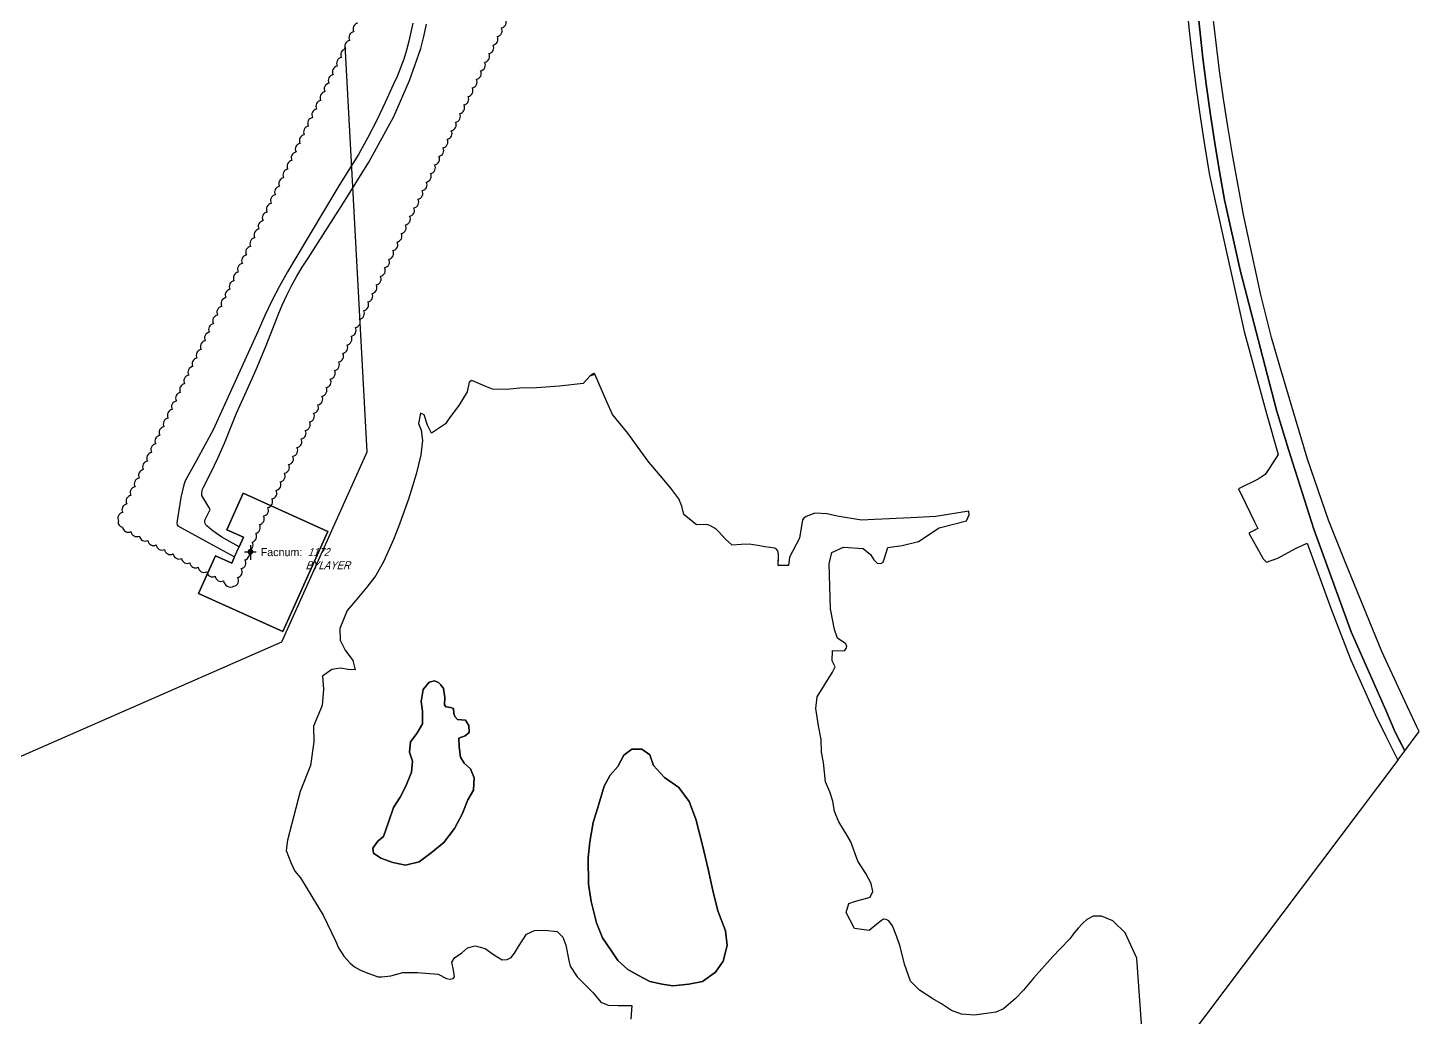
# Model space of a CAD drawing. Header units: inches. Extents: x 1273557 to 1282364, y 239587 to 246310.
# Drawn here: x 1281633 to 1282364, y 242699 to 243218 of the extents above; entities that cross this region are included whole.
import ezdxf
from ezdxf.enums import TextEntityAlignment as Align

# ---------------------------------------------------------------- set-up
doc = ezdxf.new("R2010")
doc.units = ezdxf.units.IN
doc.header["$MEASUREMENT"] = 0
doc.linetypes.add('DASHED2', pattern=[0.375, 0.25, -0.125])
doc.layers.add('BLDG-DATA', color=159, linetype='DASHED2', lineweight=30)
for name, color, linetype in [('BLDG-UW', 231, 'Continuous'), ('GRASS', 3, 'Continuous'), ('MISC-FENCE', 140, 'Continuous'), ('PATH', 253, 'Continuous'), ('REV-2013', 1, 'Continuous'), ('Water_Island', 2, 'Continuous'), ('Water_Source', 133, 'Continuous')]:
    doc.layers.add(name, color=color, linetype=linetype)
doc.styles.add('SS_LITE', font='FRABK.TTF', dxfattribs={"height": 16})

# ---------------------------------------------------------------- blocks, each defined once
blk = doc.blocks.new('*U1')
for p, q in [((-3.08, 0), (3.08, 0)), ((0, 3.55), (0, -4.2))]:
    blk.add_line(p, q)
at = {"const_width": 1.5}
blk.add_lwpolyline([(-0.75, 0, 1), (0.75, 0, 1)], format="xyb", close=True, dxfattribs=at)
at = {"layer": 'BLDG-DATA', "color": 1, "style": 'SS_LITE'}
blk.add_text('Facnum:', height=4.2, dxfattribs=at).set_placement((27.26, -2.25), align=Align.RIGHT)
at = {"layer": 'BLDG-DATA', "color": 7, "style": 'SS_LITE', "oblique": 20, "width": 0.9, "flags": 8}
for tag, p in [('FACNUM', (29.98, -2.25)), ('OBJECT', (28.84, -9.16))]:
    blk.add_attdef(tag, p, '', height=4.2, dxfattribs=at)

msp = doc.modelspace()

# ---------------------------------------------------------------- linework, layer by layer
at = {"layer": 'BLDG-UW'}
msp.add_lwpolyline([(1281746.39, 242973.96), (1281790.87, 242953.91), (1281767.2, 242901.41), (1281722.97, 242921.35), (1281731.9, 242941.16), (1281740.4, 242937.33), (1281741.9, 242940.65), (1281744.26, 242945.9), (1281746.53, 242950.94), (1281737.79, 242954.88)], close=True, dxfattribs=at)
at = {"layer": 'GRASS'}
for points in [[(1282241.15, 243233.23), (1282242.88, 243216.67), (1282244.56, 243201.68), (1282246.45, 243186.7), (1282248.53, 243171.74), (1282250.81, 243156.81), (1282253.28, 243141.91), (1282256.44, 243127.31), (1282271.74, 243058.91), (1282283.45, 243015.77), (1282289.58, 242994.36), (1282285.11, 242987.47), (1282282.64, 242983.77), (1282279, 242981.38), (1282268.78, 242976.32), (1282272.22, 242969.15), (1282277.07, 242959.05), (1282278.78, 242955.48), (1282274.13, 242953.11), (1282280.61, 242941.43), (1282281.69, 242939.5), (1282283.36, 242937.77), (1282289.32, 242940.01), (1282298.65, 242945), (1282304.71, 242947.73), (1282317.28, 242913.19), (1282327.56, 242886.89), (1282340.51, 242857.55), (1282345.97, 242846.46), (1282352.25, 242833.92), (1282220.41, 242658.77), (1282215.42, 242730.05), (1282209.3, 242743.34), (1282202.71, 242749.53), (1282196.72, 242752.01), (1282192.47, 242751.99), (1282189.18, 242750.27), (1282186.89, 242748.08), (1282184.6, 242745.67), (1282182.53, 242743.25), (1282180.11, 242740.17), (1282175.18, 242734.79), (1282171.29, 242730.84), (1282161.18, 242719.42), (1282155.9, 242713.15), (1282151.54, 242708.55), (1282145.38, 242703.42), (1282141.43, 242701.71), (1282130.24, 242700.1), (1282123.37, 242700.54), (1282118.04, 242702.56), (1282112.85, 242705.92), (1282108.32, 242708.71), (1282101.28, 242713.14), (1282096.54, 242717.87), (1282093.51, 242726.85), (1282091.12, 242736.18), (1282089.32, 242741.15), (1282087.1, 242747.02), (1282085.25, 242749.64), (1282083.81, 242750.34), (1282082.36, 242750.37), (1282081.34, 242749.72), (1282078.83, 242747.76), (1282074.96, 242744.56), (1282067.26, 242745.52), (1282062.76, 242753.93), (1282064.25, 242758.69), (1282067.23, 242759.66), (1282075.38, 242762.07), (1282076.77, 242764.89), (1282075.88, 242769.18), (1282073.14, 242774.49), (1282068.99, 242780.89), (1282065.19, 242791.03), (1282063.39, 242794.36), (1282058.99, 242801.57), (1282056.61, 242806.95), (1282055.83, 242812.4), (1282054.24, 242817.33), (1282052.02, 242822.44), (1282050.89, 242832.7), (1282049.85, 242838.15), (1282049.71, 242844.74), (1282048.25, 242851.98), (1282046.92, 242861.09), (1282047.67, 242867.21), (1282055.67, 242880.14), (1282056.98, 242882.96), (1282055.53, 242886.1), (1282055.72, 242891.44), (1282061.86, 242891.32), (1282063.05, 242892.81), (1282063.24, 242893.6), (1282062.65, 242895.04), (1282058.26, 242897.86), (1282056.66, 242902.55), (1282054.65, 242913.27), (1282053.96, 242936.87), (1282055.24, 242942.81), (1282061.35, 242945.62), (1282071.66, 242945.06), (1282075.6, 242941.86), (1282077.33, 242938.98), (1282079.07, 242937.26), (1282081.03, 242937.13), (1282082.2, 242937.82), (1282082.76, 242939.41), (1282084.66, 242945.58), (1282092.25, 242946.6), (1282100.84, 242948.66), (1282111.67, 242955.92), (1282125.89, 242959.55), (1282127.29, 242962.72), (1282127.24, 242964.59), (1282109.91, 242961.74), (1282096.82, 242961.11), (1282077.66, 242960.25), (1282070.8, 242959.85), (1282058.03, 242961.89), (1282052.89, 242963.24), (1282046.4, 242963.46), (1282041.83, 242961.86), (1282040.56, 242960.99), (1282039.83, 242960.12), (1282038.3, 242950.36), (1282033.12, 242940.4), (1282032.6, 242936.05), (1282027.15, 242936.16), (1282027.27, 242941.93), (1282026.87, 242943.82), (1282026.09, 242944.9), (1282025.38, 242945.19), (1282020.14, 242945.91), (1282016.51, 242946.61), (1282011.91, 242947.26), (1282007.79, 242947.05), (1282003.02, 242946.8), (1281999.53, 242949.82), (1281997.83, 242951.88), (1281996.09, 242953.61), (1281994.34, 242955.24), (1281991.26, 242957.09), (1281989.67, 242957.56), (1281984.25, 242957.47), (1281977.65, 242962.82), (1281976.57, 242967.15), (1281974.96, 242971.1), (1281970.88, 242976.61), (1281965.41, 242983.13), (1281959.23, 242990.37), (1281953.6, 242998.05), (1281948.32, 243005.54), (1281940.15, 243015.32), (1281937.26, 243021.96), (1281930.99, 243036.48), (1281930.44, 243036.79), (1281928.46, 243035.67), (1281924.79, 243031.64), (1281912.41, 243030.12), (1281900.38, 243029.29), (1281891.56, 243029.11), (1281884.61, 243028.54), (1281877.14, 243028.6), (1281873.78, 243030), (1281866.32, 243033.23), (1281864.93, 243032.31), (1281863.94, 243027.26), (1281859.61, 243020.14), (1281854.67, 243013.65), (1281852.56, 243010.49), (1281845.29, 243005.55), (1281843.11, 243009.7), (1281841.35, 243015.08), (1281839.41, 243016), (1281838.41, 243010.68), (1281839.77, 243007.19), (1281840.46, 243001.74), (1281839.59, 242994.1), (1281837.08, 242984.01), (1281833.16, 242970.82), (1281827.89, 242956.33), (1281825.35, 242949.71), (1281820.23, 242938.42), (1281816.07, 242930.85), (1281811.23, 242924.63), (1281805.12, 242917.27), (1281800.93, 242912.37), (1281797.18, 242903.01), (1281797.33, 242896.96), (1281799.98, 242891.56), (1281803.87, 242886.23), (1281805.18, 242881.36), (1281801.47, 242881.56), (1281797.38, 242882.18), (1281792.92, 242881.47), (1281787.95, 242877.92), (1281788.62, 242871.23), (1281787.82, 242862.61), (1281783.25, 242851.76), (1281783.44, 242843.47), (1281781.76, 242831.14), (1281776.24, 242817.45), (1281769.58, 242791.95), (1281769.03, 242786.44), (1281771.31, 242780.26), (1281773.53, 242775.67), (1281776.4, 242772.14), (1281788.37, 242752.5), (1281795.04, 242738.75), (1281796.4, 242735.34), (1281799.16, 242731.1), (1281802.47, 242727.38), (1281804.83, 242725.47), (1281808, 242723.71), (1281811.8, 242722.03), (1281814.8, 242720.99), (1281817.1, 242720.24), (1281819.14, 242720.11), (1281823.87, 242720.63), (1281830.14, 242722.47), (1281837.79, 242722.49), (1281848.79, 242721.61), (1281853.04, 242719.25), (1281854.99, 242718.94), (1281856.6, 242719.35), (1281857.24, 242720.14), (1281857.18, 242721.39), (1281856.78, 242723.62), (1281855.88, 242727.91), (1281857.45, 242730.37), (1281860.96, 242732.62), (1281864.04, 242735.32), (1281868.07, 242736.51), (1281873.38, 242735.01), (1281877.77, 242731.84), (1281882.29, 242729.09), (1281884.84, 242729.2), (1281887, 242730.4), (1281888.73, 242732.51), (1281890.94, 242736.11), (1281895.12, 242742.53), (1281899.18, 242744.52), (1281904.64, 242744.65), (1281911.21, 242743.89), (1281914.18, 242741.07), (1281915.7, 242736.86), (1281917.31, 242728.73), (1281918.05, 242725.69), (1281921.68, 242720.1), (1281930.06, 242711.74), (1281934.06, 242706.94), (1281937.85, 242705.35), (1281943.19, 242705.16), (1281950.31, 242705.13), (1281949.81, 242697.99)], [(1282246.66, 243233.76), (1282248.38, 243217.27), (1282250.06, 243202.34), (1282251.94, 243187.42), (1282254.01, 243172.54), (1282256.28, 243157.68), (1282258.74, 243142.85), (1282261.39, 243128.06), (1282269.51, 243091.05), (1282288.58, 243017.57), (1282295.19, 242996.4), (1282296.04, 242993.69), (1282308.3, 242955.13), (1282327.83, 242901.3), (1282346, 242860.1), (1282350.94, 242848.58), (1282354.54, 242841.61), (1282355.98, 242838.87), (1282363.51, 242848.87), (1282362.43, 242851.04), (1282354.85, 242867.11), (1282343.85, 242890.97), (1282324.6, 242937.95), (1282316, 242959.9), (1282304.96, 242991.85), (1282290.31, 243040.72), (1282286.1, 243055.81), (1282280.37, 243078.1), (1282271.36, 243120.05), (1282265.6, 243151.82), (1282263.12, 243166.42), (1282260.84, 243181.04), (1282258.78, 243195.7), (1282256.93, 243210.39), (1282255.29, 243225.1)], [(1281835.39, 243220.73), (1281834.43, 243215.97), (1281834.43, 243215.97), (1281833.38, 243211.22), (1281832.12, 243206.51), (1281830.67, 243201.86), (1281829.02, 243197.29), (1281827.17, 243192.78), (1281825.13, 243188.36), (1281825.13, 243188.36), (1281820.92, 243179.05), (1281816.48, 243169.84), (1281811.8, 243160.76), (1281806.89, 243151.8), (1281797.17, 243136.21), (1281774, 243097.62), (1281774, 243097.62), (1281769.61, 243090.2), (1281765.45, 243082.66), (1281761.51, 243074.99), (1281757.81, 243067.21), (1281754.34, 243059.32), (1281730.63, 243007.23), (1281721.89, 242991.19), (1281716.03, 242980.47), (1281715.19, 242978.34), (1281713.71, 242971.74), (1281711.65, 242958.43), (1281711.81, 242957.45), (1281712.16, 242956.81), (1281726.51, 242949), (1281741.9, 242940.65), (1281740.4, 242937.33), (1281731.9, 242941.16), (1281722.97, 242921.35), (1281767.2, 242901.41), (1281790.87, 242953.91), (1281746.39, 242973.96), (1281737.79, 242954.88), (1281746.53, 242950.94), (1281744.26, 242945.9), (1281737.98, 242949.4), (1281737.98, 242949.4), (1281735.13, 242951.02), (1281732.39, 242952.82), (1281729.78, 242954.8), (1281727.3, 242956.96), (1281727.3, 242956.96), (1281726.75, 242957.47), (1281726.37, 242958.11), (1281726.19, 242958.84), (1281726.22, 242959.59), (1281726.47, 242960.29), (1281728.99, 242965.43), (1281728.29, 242966.74), (1281724.75, 242972.86), (1281724.75, 242972.86), (1281724.67, 242973.97), (1281724.79, 242975.08), (1281725.12, 242976.15), (1281725.64, 242977.14), (1281725.64, 242977.14), (1281729.46, 242984.77), (1281733.1, 242992.48), (1281736.55, 243000.28), (1281739.82, 243008.16), (1281742.9, 243016.11), (1281742.9, 243016.11), (1281748.21, 243027.5), (1281753.29, 243039), (1281758.13, 243050.59), (1281762.73, 243062.29), (1281762.73, 243062.29), (1281764.69, 243067.58), (1281766.86, 243072.79), (1281769.22, 243077.91), (1281771.77, 243082.94), (1281774.51, 243087.87), (1281777.43, 243092.69), (1281780.54, 243097.4), (1281799.03, 243126.41), (1281812.27, 243147.79), (1281825.4, 243171.75), (1281833.69, 243190.58), (1281839.62, 243207.51), (1281841.24, 243213.82), (1281842.58, 243220.2)]]:
    msp.add_lwpolyline(points, dxfattribs=at)
for points in [[(1281930.99, 243036.48), (1281930.44, 243036.79), (1281928.46, 243035.67)], [(1281865.69, 242829.39), (1281862.37, 242832.32), (1281860.35, 242835.48), (1281859.68, 242840.96), (1281859.51, 242845.38), (1281862.92, 242846.61), (1281865.03, 242848.39), (1281864.85, 242852.04), (1281863.08, 242854.94), (1281858.93, 242855.28), (1281857.4, 242856.87), (1281856.91, 242858.44), (1281856.7, 242861.05), (1281855.15, 242861.6), (1281852.82, 242861.91), (1281852.06, 242862.96), (1281852.13, 242866.86), (1281851.45, 242871.56), (1281850.18, 242873.41), (1281848.91, 242874.74), (1281846.84, 242875.56), (1281843.97, 242874.83), (1281840.77, 242871), (1281839.86, 242864.77), (1281840.54, 242859.55), (1281840.41, 242853.05), (1281837.44, 242847.91), (1281834.23, 242843.55), (1281833.6, 242838.1), (1281835.33, 242833.38), (1281834.7, 242827.67), (1281831.68, 242820.18), (1281828.71, 242814.52), (1281825.22, 242809.12), (1281822.72, 242801.37), (1281819.97, 242793.88), (1281817.06, 242791.33), (1281814.38, 242787.75), (1281814.85, 242785.13), (1281818.7, 242782.46), (1281824.9, 242780.25), (1281831.63, 242778.81), (1281838.69, 242780.49), (1281845.03, 242785.31), (1281851.65, 242790.64), (1281857.26, 242798.07), (1281861.31, 242805.54), (1281864.32, 242813.02), (1281867.29, 242818.17), (1281867.68, 242824.66)], [(1281990.48, 242776.71), (1281987.41, 242789.31), (1281983.85, 242802.95), (1281980.45, 242812.22), (1281974.97, 242819.5), (1281967.4, 242824.77), (1281961.64, 242831.03), (1281959.7, 242836.69), (1281955.67, 242839.59), (1281950.3, 242839.7), (1281946.14, 242836.45), (1281942.95, 242830.63), (1281939.02, 242826.11), (1281935.83, 242820.28), (1281933.09, 242810.87), (1281930.08, 242801.21), (1281928.34, 242791.01), (1281927.4, 242782.58), (1281927.64, 242768.76), (1281928.99, 242759.78), (1281931.83, 242748.46), (1281935, 242740.72), (1281939.48, 242733.98), (1281942.95, 242728.79), (1281948.23, 242724.08), (1281953.8, 242720.9), (1281959.87, 242717.71), (1281966.24, 242716.3), (1281971.86, 242715.42), (1281980.32, 242716.27), (1281987.51, 242717.67), (1281994.26, 242722.65), (1281998.22, 242728.45), (1282000.43, 242736.6), (1281999.56, 242744.29), (1281995.42, 242754.86), (1281992.82, 242765.41)]]:
    msp.add_lwpolyline(points, close=True, dxfattribs=at)
at = {"layer": 'MISC-FENCE'}
for p, q in [((1281811.4, 242995.73), (1281799.92, 243209.21)), ((1281766.68, 242896), (1281811.4, 242995.73)), ((1281585.7, 242816.73), (1281766.68, 242896))]:
    msp.add_line(p, q, dxfattribs=at)
at = {"layer": 'PATH'}
for points in [[(1282241.15, 243233.23), (1282242.88, 243216.67), (1282244.56, 243201.68), (1282246.45, 243186.7), (1282248.53, 243171.74), (1282250.81, 243156.81), (1282253.28, 243141.91), (1282256.44, 243127.31), (1282271.74, 243058.91), (1282283.45, 243015.77), (1282289.58, 242994.36), (1282285.11, 242987.47), (1282282.64, 242983.77), (1282279, 242981.38), (1282268.78, 242976.32), (1282272.22, 242969.15), (1282277.07, 242959.05), (1282278.78, 242955.48), (1282276.93, 242954.53), (1282274.13, 242953.11), (1282280.61, 242941.43), (1282281.69, 242939.5), (1282283.36, 242937.77), (1282284.24, 242938.1), (1282289.32, 242940.01), (1282298.65, 242945), (1282304.71, 242947.73), (1282317.28, 242913.19), (1282327.56, 242886.89), (1282340.51, 242857.55), (1282343.24, 242852.01), (1282345.97, 242846.46), (1282349.11, 242840.19), (1282352.25, 242833.92), (1282355.98, 242838.87), (1282352.74, 242845.09), (1282350.94, 242848.58), (1282346, 242860.1), (1282327.83, 242901.3), (1282308.3, 242955.13), (1282296.04, 242993.69), (1282295.19, 242996.4), (1282288.58, 243017.57), (1282269.51, 243091.05), (1282261.39, 243128.06), (1282258.74, 243142.85), (1282256.28, 243157.68), (1282254.01, 243172.54), (1282251.94, 243187.42), (1282250.06, 243202.34), (1282248.38, 243217.27), (1282246.66, 243233.76)], [(1281835.39, 243220.73), (1281834.43, 243215.97), (1281834.43, 243215.97), (1281833.38, 243211.22), (1281832.12, 243206.51), (1281830.67, 243201.86), (1281829.02, 243197.29), (1281827.17, 243192.78), (1281825.13, 243188.36), (1281825.13, 243188.36), (1281820.92, 243179.05), (1281816.48, 243169.84), (1281811.8, 243160.76), (1281806.89, 243151.8), (1281797.17, 243136.21), (1281774, 243097.62), (1281774, 243097.62), (1281769.61, 243090.2), (1281765.45, 243082.66), (1281761.51, 243074.99), (1281757.81, 243067.21), (1281754.34, 243059.32), (1281730.63, 243007.23), (1281721.89, 242991.19), (1281716.03, 242980.47), (1281715.19, 242978.34), (1281713.71, 242971.74), (1281711.65, 242958.43), (1281711.81, 242957.45), (1281712.16, 242956.81), (1281726.51, 242949), (1281741.9, 242940.65), (1281744.26, 242945.9), (1281737.98, 242949.4), (1281737.98, 242949.4), (1281735.13, 242951.02), (1281732.39, 242952.82), (1281729.78, 242954.8), (1281727.3, 242956.96), (1281727.3, 242956.96), (1281726.75, 242957.47), (1281726.37, 242958.11), (1281726.19, 242958.84), (1281726.22, 242959.59), (1281726.47, 242960.29), (1281728.99, 242965.43), (1281728.29, 242966.74), (1281724.75, 242972.86), (1281724.75, 242972.86), (1281724.67, 242973.97), (1281724.79, 242975.08), (1281725.12, 242976.15), (1281725.64, 242977.14), (1281725.64, 242977.14), (1281729.46, 242984.77), (1281733.1, 242992.48), (1281736.55, 243000.28), (1281739.82, 243008.16), (1281742.9, 243016.11), (1281742.9, 243016.11), (1281748.21, 243027.5), (1281753.29, 243039), (1281758.13, 243050.59), (1281762.73, 243062.29), (1281762.73, 243062.29), (1281764.69, 243067.58), (1281766.86, 243072.79), (1281769.22, 243077.91), (1281771.77, 243082.94), (1281774.51, 243087.87), (1281777.43, 243092.69), (1281780.54, 243097.4), (1281799.03, 243126.41), (1281812.27, 243147.79), (1281825.4, 243171.75), (1281833.69, 243190.58), (1281839.62, 243207.51), (1281841.24, 243213.82), (1281842.58, 243220.2)]]:
    msp.add_lwpolyline(points, dxfattribs=at)
at = {"layer": 'REV-2013'}
msp.add_lwpolyline([(1281806.61, 243220.73, 0.520567), (1281804.44, 243216.23, 0.520567), (1281802.28, 243211.72, 0.520567), (1281800.11, 243207.21, 0.520567), (1281797.95, 243202.71, 0.520567), (1281795.78, 243198.2, 0.520567), (1281793.62, 243193.69, 0.520567), (1281791.45, 243189.19, 0.520567), (1281789.28, 243184.68, 0.520567), (1281787.12, 243180.17, 0.520567), (1281784.95, 243175.67, 0.520567), (1281782.79, 243171.16, 0.520567), (1281780.62, 243166.65, 0.520567), (1281778.46, 243162.15, 0.520567), (1281776.29, 243157.64, 0.520567), (1281774.12, 243153.13, 0.520567), (1281771.96, 243148.63, 0.520567), (1281769.79, 243144.12, 0.520567), (1281767.63, 243139.61, 0.520567), (1281765.46, 243135.11, 0.520567), (1281763.3, 243130.6, 0.520567), (1281761.13, 243126.09, 0.520567), (1281758.96, 243121.59, 0.520567), (1281756.8, 243117.08, 0.520567), (1281754.63, 243112.57, 0.520567), (1281752.47, 243108.07, 0.520567), (1281750.3, 243103.56, 0.520567), (1281748.13, 243099.05, 0.520567), (1281745.97, 243094.55, 0.520567), (1281743.8, 243090.04, 0.520567), (1281741.64, 243085.53, 0.520567), (1281739.47, 243081.03, 0.520567), (1281737.31, 243076.52, 0.520567), (1281735.14, 243072.01, 0.520567), (1281732.97, 243067.51, 0.520567), (1281730.81, 243063, 0.520567), (1281728.64, 243058.49, 0.520567), (1281726.48, 243053.99, 0.520567), (1281724.31, 243049.48, 0.520567), (1281722.15, 243044.97, 0.520567), (1281719.98, 243040.47, 0.520567), (1281717.81, 243035.96, 0.520567), (1281715.65, 243031.45, 0.520567), (1281713.48, 243026.95, 0.520567), (1281711.32, 243022.44, 0.520567), (1281709.15, 243017.93, 0.520567), (1281706.99, 243013.43, 0.520567), (1281704.82, 243008.92, 0.520567), (1281702.65, 243004.41, 0.520567), (1281700.49, 242999.91, 0.520567), (1281698.32, 242995.4, 0.520567), (1281696.16, 242990.89, 0.520567), (1281693.99, 242986.39, 0.520567), (1281691.83, 242981.88, 0.520567), (1281689.66, 242977.37, 0.520567), (1281687.49, 242972.87, 0.520567), (1281685.33, 242968.36, 0.520567), (1281683.16, 242963.85, 0.520567), (1281681, 242959.35, 0.520567), (1281683.09, 242956.24, 0.520567), (1281687.5, 242953.89, 0.520567), (1281691.92, 242951.55, 0.520567), (1281696.33, 242949.2, 0.520567), (1281700.75, 242946.86, 0.520567), (1281705.17, 242944.51, 0.520567), (1281709.58, 242942.16, 0.520567), (1281714, 242939.82, 0.520567), (1281718.41, 242937.47, 0.520567), (1281722.83, 242935.13, 0.520567), (1281727.24, 242932.78, 0.520567), (1281731.66, 242930.43, 0.520567), (1281736.07, 242928.09, 0.520567), (1281741.57, 242925.17, 0.520567), (1281743.47, 242929.79, 0.520567), (1281745.38, 242934.42, 0.520567), (1281747.28, 242939.04, 0.520567), (1281749.19, 242943.66, 0.520567), (1281751.09, 242948.29, 0.520567), (1281752.99, 242952.91, 0.520567), (1281754.9, 242957.53, 0.520567), (1281757.09, 242962.03, 0.520567), (1281759.28, 242966.52, 0.520567), (1281761.47, 242971.02, 0.520567), (1281763.66, 242975.51, 0.520567), (1281765.85, 242980.01, 0.520567), (1281768.04, 242984.5, 0.520567), (1281770.23, 242989, 0.520567), (1281772.42, 242993.49, 0.520567), (1281774.61, 242997.99, 0.520567), (1281776.8, 243002.48, 0.520567), (1281778.99, 243006.98, 0.520567), (1281781.18, 243011.47, 0.520567), (1281783.37, 243015.97, 0.520567), (1281785.55, 243020.46, 0.520567), (1281787.74, 243024.96, 0.520567), (1281789.93, 243029.45, 0.520567), (1281792.12, 243033.95, 0.520567), (1281794.31, 243038.44, 0.520567), (1281796.5, 243042.94, 0.520567), (1281798.69, 243047.43, 0.520567), (1281800.88, 243051.93, 0.520567), (1281803.07, 243056.42, 0.520567), (1281805.26, 243060.92, 0.520567), (1281807.45, 243065.41, 0.520567), (1281809.64, 243069.91, 0.520567), (1281811.83, 243074.4, 0.520567), (1281814.02, 243078.9, 0.520567), (1281816.21, 243083.39, 0.520567), (1281818.4, 243087.89, 0.520567), (1281820.59, 243092.38, 0.520567), (1281822.78, 243096.88, 0.520567), (1281824.97, 243101.37, 0.520567), (1281827.16, 243105.87, 0.520567), (1281829.35, 243110.36, 0.520567), (1281831.54, 243114.86, 0.520567), (1281833.73, 243119.35, 0.520567), (1281835.92, 243123.85, 0.520567), (1281838.11, 243128.34, 0.520567), (1281840.3, 243132.84, 0.520567), (1281842.49, 243137.33, 0.520567), (1281844.68, 243141.83, 0.520567), (1281846.86, 243146.32, 0.520567), (1281849.05, 243150.82, 0.520567), (1281851.24, 243155.31, 0.520567), (1281853.43, 243159.81, 0.520567), (1281855.62, 243164.3, 0.520567), (1281857.81, 243168.8, 0.520567), (1281860, 243173.29, 0.520567), (1281862.19, 243177.79, 0.520567), (1281864.38, 243182.28, 0.520567), (1281866.57, 243186.78, 0.520567), (1281868.76, 243191.27, 0.520567), (1281870.95, 243195.77, 0.520567), (1281873.14, 243200.26, 0.520567), (1281875.33, 243204.76, 0.520567), (1281877.52, 243209.25, 0.520567), (1281879.71, 243213.75, 0.520567), (1281881.9, 243218.24, 0.520567), (1281884.09, 243222.74, 0.520567)], format="xyb", dxfattribs=at)
at = {"layer": 'Water_Island'}
for points in [[(1281851.45, 242871.56), (1281852.13, 242866.86), (1281852.06, 242862.96), (1281852.82, 242861.91), (1281855.15, 242861.6), (1281856.7, 242861.05), (1281856.91, 242858.44), (1281857.4, 242856.87), (1281858.93, 242855.28), (1281863.08, 242854.94), (1281864.85, 242852.04), (1281865.03, 242848.39), (1281862.92, 242846.61), (1281859.51, 242845.38), (1281859.68, 242840.96), (1281860.35, 242835.48), (1281862.37, 242832.32), (1281865.69, 242829.39), (1281867.68, 242824.66), (1281867.29, 242818.17), (1281864.32, 242813.02), (1281861.31, 242805.54), (1281857.26, 242798.07), (1281851.65, 242790.64), (1281845.03, 242785.31), (1281838.69, 242780.49), (1281831.63, 242778.81), (1281824.9, 242780.25), (1281818.7, 242782.46), (1281814.85, 242785.13), (1281814.38, 242787.75), (1281817.06, 242791.33), (1281819.97, 242793.88), (1281822.72, 242801.37), (1281825.22, 242809.12), (1281828.71, 242814.52), (1281831.68, 242820.18), (1281834.7, 242827.67), (1281835.33, 242833.38), (1281833.6, 242838.1), (1281834.23, 242843.55), (1281837.44, 242847.91), (1281840.41, 242853.05), (1281840.54, 242859.55), (1281839.86, 242864.77), (1281840.77, 242871), (1281843.97, 242874.83), (1281846.84, 242875.56), (1281848.91, 242874.74), (1281850.18, 242873.41)], [(1281959.87, 242717.71), (1281953.8, 242720.9), (1281948.23, 242724.08), (1281942.95, 242728.79), (1281939.48, 242733.98), (1281935, 242740.72), (1281931.83, 242748.46), (1281928.99, 242759.78), (1281927.64, 242768.76), (1281927.4, 242782.58), (1281928.34, 242791.01), (1281930.08, 242801.21), (1281933.09, 242810.87), (1281935.83, 242820.28), (1281939.02, 242826.11), (1281942.95, 242830.63), (1281946.14, 242836.45), (1281950.3, 242839.7), (1281955.67, 242839.59), (1281959.7, 242836.69), (1281961.64, 242831.03), (1281967.4, 242824.77), (1281974.97, 242819.5), (1281980.45, 242812.22), (1281983.85, 242802.95), (1281987.41, 242789.31), (1281990.48, 242776.71), (1281992.82, 242765.41), (1281995.42, 242754.86), (1281999.56, 242744.29), (1282000.43, 242736.6), (1281998.22, 242728.45), (1281994.26, 242722.65), (1281987.51, 242717.67), (1281980.32, 242716.27), (1281971.86, 242715.42), (1281966.24, 242716.3)]]:
    msp.add_lwpolyline(points, close=True, dxfattribs=at)
at = {"layer": 'Water_Source'}
msp.add_lwpolyline([(1282220.41, 242658.77), (1282215.42, 242730.05), (1282209.3, 242743.34), (1282202.71, 242749.53), (1282196.72, 242752.01), (1282192.47, 242751.99), (1282189.18, 242750.27), (1282186.89, 242748.08), (1282184.6, 242745.67), (1282182.53, 242743.25), (1282180.11, 242740.17), (1282175.18, 242734.79), (1282171.29, 242730.84), (1282161.18, 242719.42), (1282155.9, 242713.15), (1282151.54, 242708.55), (1282145.38, 242703.42), (1282141.43, 242701.71), (1282130.24, 242700.1), (1282123.37, 242700.54), (1282118.04, 242702.56), (1282112.85, 242705.92), (1282108.32, 242708.71), (1282101.28, 242713.14), (1282096.54, 242717.87), (1282093.51, 242726.85), (1282091.12, 242736.18), (1282089.32, 242741.15), (1282087.1, 242747.02), (1282085.25, 242749.64), (1282083.81, 242750.34), (1282082.36, 242750.37), (1282081.34, 242749.72), (1282078.83, 242747.76), (1282074.96, 242744.56), (1282067.26, 242745.52), (1282062.76, 242753.93), (1282064.25, 242758.69), (1282067.23, 242759.66), (1282075.38, 242762.07), (1282076.77, 242764.89), (1282075.88, 242769.18), (1282073.14, 242774.49), (1282068.99, 242780.89), (1282065.19, 242791.03), (1282063.39, 242794.36), (1282058.99, 242801.57), (1282056.61, 242806.95), (1282055.83, 242812.4), (1282054.24, 242817.33), (1282052.02, 242822.44), (1282050.89, 242832.7), (1282049.85, 242838.15), (1282049.71, 242844.74), (1282048.25, 242851.98), (1282046.92, 242861.09), (1282047.67, 242867.21), (1282055.67, 242880.14), (1282056.98, 242882.96), (1282055.53, 242886.1), (1282055.72, 242891.44), (1282061.86, 242891.32), (1282063.05, 242892.81), (1282063.24, 242893.6), (1282062.65, 242895.04), (1282058.26, 242897.86), (1282056.66, 242902.55), (1282054.65, 242913.27), (1282053.96, 242936.87), (1282055.24, 242942.81), (1282061.35, 242945.62), (1282071.66, 242945.06), (1282075.6, 242941.86), (1282077.33, 242938.98), (1282079.07, 242937.26), (1282081.03, 242937.13), (1282082.2, 242937.82), (1282082.76, 242939.41), (1282084.66, 242945.58), (1282092.25, 242946.6), (1282100.84, 242948.66), (1282111.67, 242955.92), (1282125.89, 242959.55), (1282127.29, 242962.72), (1282127.24, 242964.59), (1282109.91, 242961.74), (1282096.82, 242961.11), (1282077.66, 242960.25), (1282070.8, 242959.85), (1282058.03, 242961.89), (1282052.89, 242963.24), (1282046.4, 242963.46), (1282041.83, 242961.86), (1282040.56, 242960.99), (1282039.83, 242960.12), (1282038.3, 242950.36), (1282033.12, 242940.4), (1282032.6, 242936.05), (1282027.15, 242936.16), (1282027.24, 242940.34), (1282027.27, 242941.94), (1282026.87, 242943.82), (1282026.09, 242944.9), (1282025.38, 242945.19), (1282020.14, 242945.91), (1282016.51, 242946.61), (1282011.91, 242947.26), (1282007.79, 242947.05), (1282003.02, 242946.8), (1281999.53, 242949.82), (1281997.83, 242951.88), (1281996.09, 242953.61), (1281994.34, 242955.24), (1281991.26, 242957.09), (1281989.67, 242957.56), (1281984.25, 242957.47), (1281977.65, 242962.82), (1281976.57, 242967.15), (1281974.96, 242971.1), (1281970.88, 242976.61), (1281965.41, 242983.13), (1281959.23, 242990.37), (1281953.6, 242998.05), (1281948.32, 243005.54), (1281940.15, 243015.32), (1281937.26, 243021.96), (1281930.99, 243036.48), (1281930.44, 243036.79), (1281928.46, 243035.67), (1281924.79, 243031.64), (1281912.41, 243030.12), (1281900.38, 243029.29), (1281891.56, 243029.11), (1281884.61, 243028.54), (1281877.14, 243028.6), (1281873.78, 243030), (1281866.32, 243033.23), (1281864.93, 243032.31), (1281863.94, 243027.26), (1281859.61, 243020.14), (1281854.67, 243013.65), (1281852.56, 243010.49), (1281845.29, 243005.55), (1281843.11, 243009.7), (1281841.35, 243015.08), (1281839.41, 243016), (1281838.41, 243010.68), (1281839.77, 243007.19), (1281840.46, 243001.74), (1281839.59, 242994.1), (1281837.08, 242984.01), (1281833.16, 242970.82), (1281827.89, 242956.33), (1281825.35, 242949.71), (1281820.23, 242938.42), (1281816.07, 242930.85), (1281811.23, 242924.63), (1281805.12, 242917.27), (1281800.93, 242912.37), (1281797.18, 242903.01), (1281797.33, 242896.96), (1281799.98, 242891.56), (1281803.87, 242886.23), (1281805.18, 242881.36), (1281801.47, 242881.56), (1281797.38, 242882.18), (1281792.92, 242881.47), (1281787.95, 242877.92), (1281788.62, 242871.23), (1281787.82, 242862.61), (1281783.25, 242851.76), (1281783.44, 242843.47), (1281781.76, 242831.14), (1281776.24, 242817.45), (1281769.58, 242791.95), (1281769.03, 242786.44), (1281771.31, 242780.26), (1281773.53, 242775.67), (1281776.4, 242772.14), (1281788.37, 242752.5), (1281795.04, 242738.75), (1281796.4, 242735.34), (1281799.16, 242731.1), (1281802.47, 242727.38), (1281804.83, 242725.47), (1281808, 242723.71), (1281811.8, 242722.03), (1281814.8, 242720.99), (1281817.1, 242720.24), (1281819.14, 242720.11), (1281823.87, 242720.63), (1281830.14, 242722.47), (1281837.79, 242722.49), (1281848.79, 242721.61), (1281853.04, 242719.25), (1281854.99, 242718.94), (1281856.6, 242719.35), (1281857.24, 242720.14), (1281857.18, 242721.39), (1281856.78, 242723.62), (1281855.88, 242727.91), (1281857.45, 242730.37), (1281860.96, 242732.62), (1281864.04, 242735.32), (1281868.07, 242736.51), (1281873.38, 242735.01), (1281877.77, 242731.84), (1281882.29, 242729.09), (1281884.84, 242729.2), (1281887, 242730.4), (1281888.73, 242732.51), (1281890.94, 242736.11), (1281895.12, 242742.53), (1281899.18, 242744.52), (1281904.64, 242744.65), (1281911.21, 242743.89), (1281914.18, 242741.07), (1281915.7, 242736.86), (1281917.31, 242728.73), (1281918.05, 242725.69), (1281921.68, 242720.1), (1281930.06, 242711.74), (1281934.06, 242706.94), (1281937.85, 242705.35), (1281943.19, 242705.16), (1281950.31, 242705.13), (1281949.81, 242697.99)], dxfattribs=at)

# ---------------------------------------------------------------- block references
at = {"layer": 'BLDG-DATA'}
ref = msp.add_blockref('*U1', (1281750.19, 242943.24), dxfattribs=at)
ref.add_attrib('FACNUM', '1172', (1281780.17, 242940.99), dxfattribs={"color": 7, "height": 4.2, "style": 'SS_LITE', "oblique": 20, "width": 0.9})
ref.add_attrib('OBJECT', 'BYLAYER', (1281779.03, 242934.09), dxfattribs={"color": 7, "height": 4.2, "style": 'SS_LITE', "oblique": 20, "width": 0.9})

doc.saveas('drawing.dxf')
